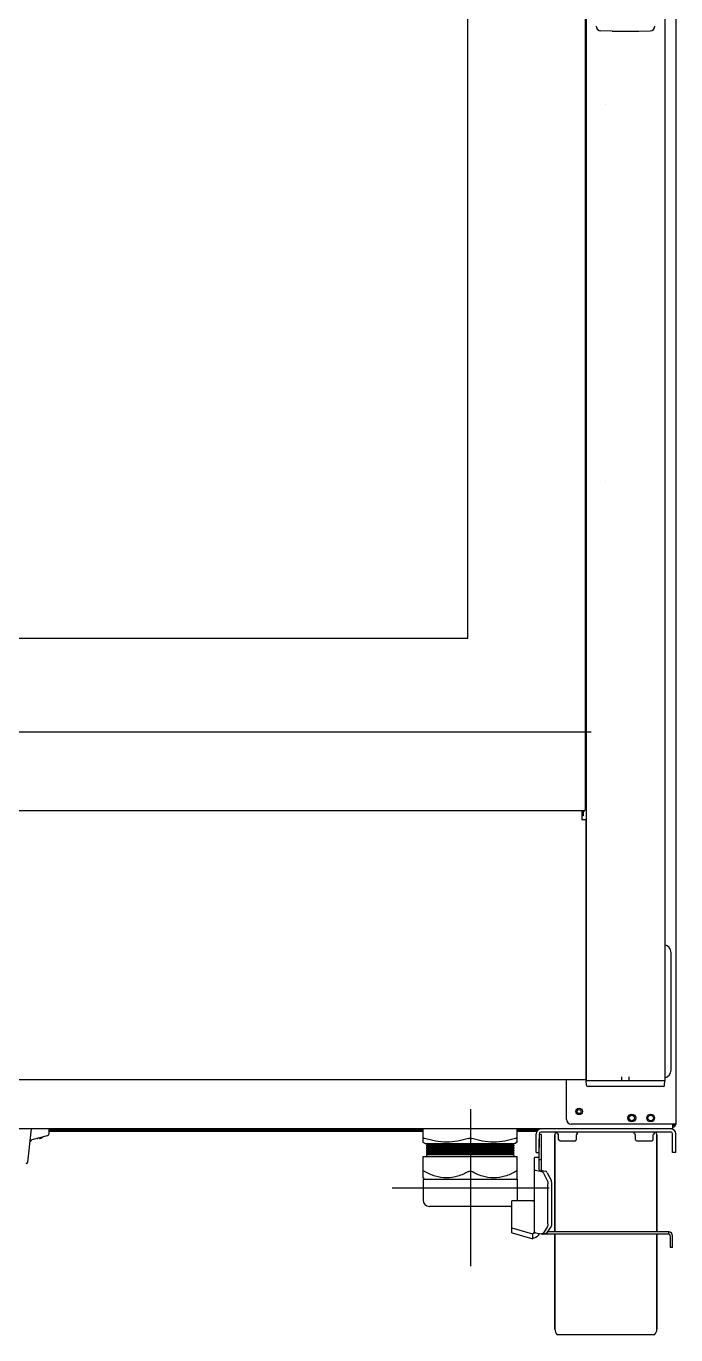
# Model space of a CAD drawing. Header units: millimetres. Extents: x 900 to 7803, y 2935 to 8583.
# Drawn here: x 5061 to 5475, y 4954 to 5789 of the extents above; entities that cross this region are included whole.
import ezdxf

# ---------------------------------------------------------------- set-up
doc = ezdxf.new("R2010")
doc.units = ezdxf.units.MM
doc.header["$LTSCALE"] = 676.148
doc.layers.get('0').update_dxf_attribs({"linetype": 'CONTINUOUS'})
doc.layers.add('ASSI', color=7, linetype='CONTINUOUS')
doc.layers.add('GEOM', color=7, linetype='CONTINUOUS')

msp = doc.modelspace()

# ---------------------------------------------------------------- linework, layer by layer
at = {"color": 7, "linetype": 'Continuous'}
for p, q in [((5467.52, 6751.53), (5467.52, 5116.53)), ((5342.02, 5398.53), (5342.02, 6584.53)), ((5417.52, 6583.53), (5417.52, 5116.53)), ((4735.02, 5398.53), (5342.02, 5398.53)), ((5417.52, 5291.03), (5417.02, 5291.03)), ((5416.02, 5288.53), (5416.02, 5287.73)), ((5417.52, 5289.23), (5416.97, 5289.23)), ((5471.52, 5123.03), (5471.52, 5198.03)), ((5417.52, 5116.53), (5467.52, 5116.53)), ((5466.41, 5112.53), (5418.62, 5112.53)), ((5389.02, 5081.93), (5387.52, 5081.93)), ((5389.02, 5059.19), (5389.02, 5081.93)), ((5399.07, 5082.69), (5399.07, 5083.53)), ((5411.97, 5082.69), (5411.97, 5083.53)), ((5448.07, 5082.69), (5448.07, 5083.53)), ((5460.97, 5082.69), (5460.97, 5083.53)), ((5067.59, 5079.53), (5067.61, 5079.53)), ((5068.02, 5079.54), (5068.02, 5079.66)), ((5069.02, 5079.92), (5069.02, 5079.54)), ((5069.45, 5079.53), (5069.52, 5079.54)), ((5070.82, 5080.09), (5070.82, 5080.05)), ((5387.52, 5067.36), (5384.52, 5067.36)), ((5384.52, 5019.63), (5384.52, 5067.36)), ((5389.02, 5065.93), (5387.52, 5065.93)), ((5385.24, 5059.21), (5388.97, 5058.5)), ((5390.18, 5057.4), (5392.62, 5052.74)), ((5393.12, 5025.01), (5393.12, 5050.54)), ((5383.87, 5039.63), (5370.02, 5039.63)), ((5370.02, 5019.41), (5370.02, 5039.63)), ((5383.74, 5039.65), (5383.52, 5039.63)), ((5383.74, 5039.58), (5383.52, 5039.56)), ((5383.94, 5039.72), (5383.74, 5039.65)), ((5383.94, 5039.65), (5383.74, 5039.58)), ((5384.13, 5039.84), (5383.94, 5039.72)), ((5384.13, 5039.76), (5383.94, 5039.65)), ((5392.62, 5023.01), (5390.18, 5019.26)), ((5383.52, 5018.47), (5370.3, 5022.22)), ((5383.52, 5015.5), (5383.52, 5018.8)), ((5385.24, 5019.32), (5388.97, 5018.62)), ((5389.25, 5018.61), (5388.97, 5018.62)), ((5391.7, 5018.83), (5389.24, 5018.61)), ((5392.52, 5019.35), (5392.52, 5018.43)), ((5470.02, 5019.93), (5392.93, 5019.93)), ((5470.02, 5018.43), (5470.02, 5019.93)), ((5472.52, 5009.93), (5472.52, 5017.43)), ((5472.52, 5009.93), (5471.02, 5009.93))]:
    msp.add_line(p, q, dxfattribs=at)
at = {"linetype": 'Continuous'}
for p, q in [((5474.52, 6750.93), (5474.52, 5088.63)), ((5404.92, 5091.63), (5404.92, 5117.03)), ((5474.52, 5088.63), (5407.92, 5088.63)), ((5472.52, 5088.63), (5472.52, 5087.53)), ((5387.52, 5059.51), (5387.52, 5078.93)), ((5387.7, 5059.43), (5391.43, 5058.73)), ((5392.64, 5057.63), (5395.08, 5052.96)), ((5395.58, 5025.24), (5395.58, 5050.77)), ((5392.64, 5019.49), (5395.08, 5023.23)), ((5370.3, 5019.25), (5383.52, 5015.5)), ((5470.02, 5018.43), (5390.02, 5018.43)), ((5471.02, 5017.43), (5471.02, 5009.93))]:
    msp.add_line(p, q, dxfattribs=at)
at = {"color": 2}
for p, q in [((5430.02, 5738.53), (5430.02, 5738.53)), ((5430.02, 5498.53), (5430.02, 5498.53)), ((5420.65, 5338.53), (4657.42, 5338.53))]:
    msp.add_line(p, q, dxfattribs=at)
at = {"color": 1}
for p, q in [((5343.82, 5098.06), (5343.82, 4998.06)), ((5293.82, 5048.06), (5393.82, 5048.06))]:
    msp.add_line(p, q, dxfattribs=at)
at = {"linetype": 'Continuous'}
msp.add_lwpolyline([(5387.52, 5059.51), (5387.54, 5059.48), (5387.6, 5059.46), (5387.7, 5059.43)], dxfattribs=at)
for centre, radius in [((5412.92, 5096.63), 2.1), ((5446.52, 5092.53), 2.5), ((5458.52, 5092.53), 2.5)]:
    msp.add_circle(centre, radius, dxfattribs=at)
at = {"color": 7, "linetype": 'Continuous'}
for centre, radius, start, end in [((5466.52, 5198.03), 5, 0, 78.45592), ((5466.52, 5123.03), 5, 281.54408, 360), ((5418.62, 5113.53), 1, 181.99999, 269.99967), ((5466.41, 5113.53), 1, 270, 358), ((5472.52, 5088.63), 1, 270, 360), ((5067.77, 5081.52), 2, 263.77543, 264.74379), ((5067.77, 5081.49), 1.97, 265.39839, 266.78335), ((5067.77, 5081.48), 1.96, 266.78408, 267.62353), ((5067.77, 5081.47), 1.96, 267.62334, 268.84551), ((5067.77, 5081.47), 1.95, 268.84585, 270.92584), ((5067.77, 5081.47), 1.95, 270.92609, 271.9964), ((5067.77, 5081.48), 1.96, 271.9964, 273.02281), ((5067.77, 5081.49), 1.97, 273.02327, 274.28605), ((5067.77, 5081.5), 1.98, 274.28564, 275.13722), ((5067.76, 5081.52), 2.01, 275.14015, 277.27441), ((5069.27, 5081.52), 2.01, 262.72561, 264.85983), ((5069.27, 5081.5), 1.98, 264.86273, 265.7144), ((5069.27, 5081.49), 1.97, 265.71401, 266.97666), ((5069.27, 5081.48), 1.96, 266.97713, 268.00368), ((5069.27, 5081.47), 1.95, 268.00368, 269.07383), ((5069.27, 5081.47), 1.95, 269.07408, 271.15408), ((5069.27, 5081.47), 1.95, 271.15443, 272.37672), ((5069.27, 5081.48), 1.96, 272.37651, 273.21588), ((5069.27, 5081.49), 1.97, 273.21662, 274.60163), ((5069.27, 5081.5), 1.98, 274.60089, 275.25577), ((5068.37, 5084.03), 4.64, 284.31758, 286.39637), ((5068.36, 5084.06), 4.67, 286.39488, 287.37721), ((5068.36, 5084.07), 4.68, 287.37727, 288.46505), ((5068.35, 5084.09), 4.7, 288.46559, 290.51874), ((5068.35, 5084.1), 4.72, 290.5181, 291.00226), ((5068.35, 5084.11), 4.72, 291.00254, 292.54756), ((5068.34, 5084.12), 4.73, 292.54738, 293.31738), ((5068.34, 5084.12), 4.73, 293.31747, 294.5722), ((5068.34, 5084.13), 4.74, 294.57218, 295.5402), ((5068.34, 5084.13), 4.74, 295.54022, 296.6812), ((5068.34, 5084.13), 4.75, 296.68125, 298.00741), ((5068.33, 5084.13), 4.75, 298.00738, 298.96837), ((5068.33, 5084.14), 4.75, 298.9687, 301.53408), ((5068.32, 5084.15), 4.8, 301.37271, 311.62021), ((5383.44, 5040.6), 1.09, 325.66027, 341.56054), ((5470.02, 5017.43), 2.5, 0, 90)]:
    msp.add_arc(centre, radius, start, end, dxfattribs=at)
at = {"linetype": 'Continuous'}
for centre, radius, start, end in [((5407.92, 5091.63), 3, 180, 270), ((5472.52, 5088.63), 2, 270, 360), ((5390.02, 5020.93), 2.5, 249.27121, 270), ((5470.02, 5017.43), 1, 0, 90)]:
    msp.add_arc(centre, radius, start, end, dxfattribs=at)
at = {"color": 7, "linetype": 'Continuous'}
for points, knots in [([(5384.52, 5059.51), (5384.52, 5059.48), (5384.71, 5059.25), (5385.01, 5059.25), (5385.24, 5059.21)], [0, 0, 0, 0, 0.11541, 1, 1, 1, 1]), ([(5384.22, 5039.91), (5384.2, 5039.9), (5384.17, 5039.87), (5384.14, 5039.85), (5384.13, 5039.84)], [0, 0, 0, 0, 0.502632, 1, 1, 1, 1]), ([(5384.22, 5039.84), (5384.21, 5039.83), (5384.18, 5039.8), (5384.14, 5039.78), (5384.13, 5039.76)], [0, 0, 0, 0, 0.502556, 1, 1, 1, 1]), ([(5384.33, 5040.06), (5384.32, 5040.03), (5384.28, 5039.98), (5384.24, 5039.94), (5384.22, 5039.91)], [0, 0, 0, 0, 0.502896, 1, 1, 1, 1]), ([(5384.33, 5039.98), (5384.32, 5039.96), (5384.28, 5039.91), (5384.24, 5039.87), (5384.22, 5039.84)], [0, 0, 0, 0, 0.502627, 1, 1, 1, 1]), ([(5370.3, 5022.22), (5370.22, 5022.24), (5370.02, 5022.22), (5370.1, 5022.37), (5370.13, 5022.38)], [0, 0, 0, 0, 0.702663, 1, 1, 1, 1]), ([(5384.02, 5018.93), (5383.97, 5018.93), (5383.86, 5018.96), (5383.77, 5019.02), (5383.72, 5019.06)], [0, 0, 0, 0, 0.438582, 1, 1, 1, 1]), ([(5384.41, 5019.28), (5384.38, 5019.19), (5384.29, 5019.03), (5384.1, 5018.93), (5384.02, 5018.93)], [0, 0, 0, 0, 0.536397, 1, 1, 1, 1]), ([(5384.52, 5019.79), (5384.52, 5019.71), (5384.5, 5019.53), (5384.45, 5019.37), (5384.41, 5019.28)], [0, 0, 0, 0, 0.480618, 1, 1, 1, 1]), ([(5384.85, 5019.42), (5384.76, 5019.44), (5384.64, 5019.48), (5384.52, 5019.58), (5384.52, 5019.63)], [0, 0, 0, 0, 0.662316, 1, 1, 1, 1]), ([(5385.24, 5019.32), (5385.17, 5019.34), (5385.04, 5019.37), (5384.9, 5019.4), (5384.85, 5019.42)], [0, 0, 0, 0, 0.542077, 1, 1, 1, 1])]:
    msp.add_open_spline(points, degree=3, knots=knots, dxfattribs=at)
for points in [[(5388.97, 5058.5), (5389.51, 5058.4), (5389.93, 5057.89), (5390.18, 5057.4)], [(5392.62, 5052.74), (5392.97, 5052.07), (5393.12, 5051.29), (5393.12, 5050.54)], [(5393.12, 5025.01), (5393.12, 5024.32), (5392.99, 5023.59), (5392.62, 5023.01)], [(5390.18, 5019.26), (5389.98, 5018.94), (5389.63, 5018.64), (5389.25, 5018.61)]]:
    msp.add_open_spline(points, degree=3, dxfattribs=at)
at = {"linetype": 'Continuous'}
for points in [[(5392.64, 5057.63), (5392.39, 5058.11), (5391.96, 5058.63), (5391.43, 5058.73)], [(5395.58, 5050.77), (5395.58, 5051.52), (5395.42, 5052.3), (5395.08, 5052.96)], [(5395.08, 5023.23), (5395.45, 5023.81), (5395.58, 5024.55), (5395.58, 5025.24)], [(5391.7, 5018.83), (5392.08, 5018.87), (5392.43, 5019.17), (5392.64, 5019.49)]]:
    msp.add_open_spline(points, degree=3, dxfattribs=at)
for points, knots in [([(5370.02, 5019.41), (5370.02, 5019.38), (5370.12, 5019.25), (5370.27, 5019.27), (5370.38, 5019.26)], [0, 0, 0, 0, 0.229229, 1, 1, 1, 1]), ([(5387.42, 5018.91), (5387.22, 5018.06), (5386.21, 5016.44), (5384.4, 5015.83), (5383.52, 5015.83)], [0, 0, 0, 0, 0.498705, 1, 1, 1, 1])]:
    msp.add_open_spline(points, degree=3, knots=knots, dxfattribs=at)
at = {"layer": 'ASSI', "color": 7, "linetype": 'Continuous'}
for p, q in [((5397.52, 5019.93), (5397.52, 5082.03)), ((5462.52, 5019.93), (5462.52, 5082.03)), ((5315.77, 5075.13), (5315.77, 5074.63)), ((5315.77, 5073.63), (5315.77, 5073.13)), ((5371.27, 5075.13), (5371.27, 5074.63)), ((5371.27, 5073.63), (5371.27, 5073.13)), ((5315.77, 5072.13), (5315.77, 5071.63)), ((5315.77, 5070.63), (5315.77, 5070.13)), ((5315.77, 5069.13), (5315.77, 5068.03)), ((5371.27, 5072.13), (5371.27, 5071.63)), ((5371.27, 5070.63), (5371.27, 5070.13)), ((5371.27, 5069.13), (5371.27, 5068.03)), ((5397.52, 4957.82), (5397.52, 5018.43)), ((5462.52, 4957.82), (5462.52, 5018.43)), ((5461.05, 4954.29), (5398.98, 4954.29))]:
    msp.add_line(p, q, dxfattribs=at)
at = {"layer": 'ASSI', "linetype": 'Continuous'}
for centre, radius in [((5412.92, 5096.63), 1.25), ((5446.52, 5092.53), 1.75), ((5458.52, 5092.53), 1.75)]:
    msp.add_circle(centre, radius, dxfattribs=at)
at = {"layer": 'ASSI', "color": 7, "linetype": 'Continuous'}
for centre, radius, start, end in [((5068.32, 5084.15), 4.8, 301.37271, 311.82088), ((5402.52, 4957.82), 5, 180, 225), ((5457.52, 4957.82), 5, 315, 360)]:
    msp.add_arc(centre, radius, start, end, dxfattribs=at)
at = {"layer": 'GEOM', "color": 7, "linetype": 'Continuous'}
for p, q in [((5417.02, 5289.53), (5417.02, 6755.53)), ((5433.96, 5785.47), (5426.79, 5785.62)), ((5451.02, 5785.47), (5458.25, 5785.62)), ((4661.02, 5288.53), (5416.02, 5288.53)), ((5414.77, 5287.73), (5415.62, 5287.73)), ((5415.62, 5287.73), (5415.62, 5286.23)), ((5415.62, 5286.03), (5415.62, 5285.23)), ((5417.27, 5177.78), (5417.52, 5177.78)), ((5474.57, 5157.03), (5474.52, 5157.03)), ((5474.57, 5157.03), (5474.57, 5097.03)), ((5417.27, 5117.78), (5417.52, 5117.78)), ((5417.62, 5113.5), (5417.53, 5116.32)), ((5440.12, 5116.32), (5440.12, 5118.83)), ((5440.12, 5116.53), (5444.92, 5116.53)), ((5444.92, 5116.32), (5444.92, 5118.83)), ((5467.41, 5113.5), (5467.51, 5116.32)), ((5474.57, 5097.03), (5474.52, 5097.03)), ((5061.62, 5064.42), (5064.02, 5085.53)), ((5064.52, 5078.72), (5074.28, 5081.33)), ((5075.02, 5085.53), (5075.02, 5082.3)), ((5075.02, 5085.03), (5313.52, 5085.03)), ((5308.52, 5085.03), (5308.52, 5084.03)), ((5313.52, 5077.1), (5313.52, 5085.53)), ((5373.52, 5077.1), (5373.52, 5085.53)), ((5373.52, 5085.03), (5386.96, 5085.03)), ((5378.52, 5085.03), (5378.52, 5084.03)), ((5387.52, 5082.53), (5387.52, 5073.7)), ((5471.52, 5083.53), (5388.52, 5083.53)), ((5397.52, 5082.03), (5397.52, 5019.93)), ((5399.07, 5082.69), (5399.07, 5083.53)), ((5399.75, 5082.13), (5399.76, 5082.12)), ((5399.82, 5078.76), (5399.82, 5081.87)), ((5411.21, 5078.76), (5411.21, 5081.87)), ((5411.48, 5082.32), (5411.51, 5082.33)), ((5411.51, 5082.33), (5411.52, 5082.34)), ((5411.52, 5082.34), (5411.82, 5082.46)), ((5411.97, 5082.69), (5411.97, 5083.53)), ((5448.07, 5082.69), (5448.07, 5083.53)), ((5448.75, 5082.13), (5448.76, 5082.12)), ((5448.82, 5078.76), (5448.82, 5081.87)), ((5460.21, 5078.76), (5460.21, 5081.87)), ((5460.48, 5082.32), (5460.51, 5082.33)), ((5460.51, 5082.33), (5460.52, 5082.34)), ((5460.52, 5082.34), (5460.82, 5082.46)), ((5460.97, 5082.69), (5460.97, 5083.53)), ((5462.52, 5082.03), (5462.52, 5019.93)), ((5472.52, 5070.53), (5472.52, 5082.53)), ((5313.47, 5077.14), (5315.19, 5076.13)), ((5371.85, 5076.13), (5315.19, 5076.13)), ((5316.63, 5075.63), (5315.77, 5076.13)), ((5316.63, 5075.63), (5315.77, 5075.13)), ((5371.27, 5075.13), (5315.77, 5075.13)), ((5371.27, 5074.63), (5315.77, 5074.63)), ((5316.63, 5074.13), (5315.77, 5074.63)), ((5316.63, 5074.13), (5315.77, 5073.63)), ((5371.27, 5073.63), (5315.77, 5073.63)), ((5371.27, 5073.13), (5315.77, 5073.13)), ((5316.63, 5072.63), (5315.77, 5073.13)), ((5316.63, 5075.63), (5370.4, 5075.63)), ((5316.63, 5074.13), (5370.4, 5074.13)), ((5371.27, 5076.13), (5370.4, 5075.63)), ((5371.27, 5075.13), (5370.4, 5075.63)), ((5371.27, 5074.63), (5370.4, 5074.13)), ((5371.27, 5073.63), (5370.4, 5074.13)), ((5371.27, 5073.13), (5370.4, 5072.63)), ((5373.57, 5077.14), (5371.85, 5076.13)), ((5400.57, 5077.9), (5399.9, 5078.58)), ((5410.29, 5077.83), (5400.75, 5077.83)), ((5410.47, 5077.9), (5411.14, 5078.58)), ((5449.57, 5077.9), (5448.9, 5078.58)), ((5459.29, 5077.83), (5449.75, 5077.83)), ((5459.47, 5077.9), (5460.14, 5078.58)), ((5313.52, 5068.03), (5373.52, 5068.03)), ((5313.52, 5054.3), (5313.52, 5068.03)), ((5316.63, 5072.63), (5315.77, 5072.13)), ((5371.27, 5072.13), (5315.77, 5072.13)), ((5371.27, 5071.63), (5315.77, 5071.63)), ((5316.63, 5071.13), (5315.77, 5071.63)), ((5316.63, 5071.13), (5315.77, 5070.63)), ((5371.27, 5070.63), (5315.77, 5070.63)), ((5371.27, 5070.13), (5315.77, 5070.13)), ((5316.63, 5069.63), (5315.77, 5070.13)), ((5316.63, 5069.63), (5315.77, 5069.13)), ((5371.27, 5069.13), (5315.77, 5069.13)), ((5316.63, 5072.63), (5370.4, 5072.63)), ((5316.63, 5071.13), (5370.4, 5071.13)), ((5316.63, 5069.63), (5370.4, 5069.63)), ((5371.27, 5072.13), (5370.4, 5072.63)), ((5371.27, 5071.63), (5370.4, 5071.13)), ((5371.27, 5070.63), (5370.4, 5071.13)), ((5371.27, 5070.13), (5370.4, 5069.63)), ((5371.27, 5069.13), (5370.4, 5069.63)), ((5373.52, 5054.3), (5373.52, 5068.03)), ((5385.52, 5070.53), (5387.52, 5070.53)), ((5474.52, 5070.53), (5472.52, 5070.53)), ((5313.52, 5054.3), (5314.19, 5053.63)), ((5313.52, 5053.63), (5373.52, 5053.63)), ((5313.52, 5053.63), (5313.52, 5040.13)), ((5373.52, 5054.3), (5372.85, 5053.63)), ((5373.52, 5053.63), (5373.52, 5040.13)), ((5369.52, 5036.13), (5317.52, 5036.13)), ((5397.52, 5018.43), (5397.52, 4957.82)), ((5462.52, 5018.43), (5462.52, 4957.82))]:
    msp.add_line(p, q, dxfattribs=at)
at = {"layer": 'GEOM', "linetype": 'Continuous'}
for p, q in [((5414.77, 5288.53), (5414.77, 5282.53)), ((5415.62, 5286.23), (5414.77, 5286.23)), ((5415.62, 5285.23), (5414.77, 5285.23)), ((5417.27, 5282.53), (5414.77, 5282.53)), ((5417.27, 5282.53), (5417.27, 5117.03)), ((4659.77, 5117.03), (5417.27, 5117.03)), ((5472.52, 5085.53), (4610.52, 5085.53)), ((5075.02, 5084.03), (5313.52, 5084.03)), ((5373.52, 5084.03), (5385.98, 5084.03)), ((5385.52, 5070.53), (5385.52, 5082.53)), ((5472.52, 5087.53), (5472.52, 5085.53)), ((5474.52, 5070.53), (5474.52, 5082.53))]:
    msp.add_line(p, q, dxfattribs=at)
at = {"layer": 'GEOM', "color": 7, "linetype": 'Continuous'}
for points in [[(5433.96, 5785.47), (5436.52, 5785.43), (5439.48, 5785.4), (5442.53, 5785.39), (5445.58, 5785.4), (5448.54, 5785.43), (5451.02, 5785.47)], [(5399.22, 5082.46), (5399.53, 5082.33), (5399.55, 5082.32), (5399.57, 5082.31), (5399.59, 5082.3), (5399.61, 5082.28), (5399.63, 5082.27), (5399.65, 5082.25), (5399.67, 5082.23)], [(5399.55, 5082.32), (5399.57, 5082.31), (5399.59, 5082.3), (5399.61, 5082.29), (5399.63, 5082.27), (5399.64, 5082.26), (5399.66, 5082.24), (5399.68, 5082.22), (5399.7, 5082.2), (5399.72, 5082.18), (5399.73, 5082.16)], [(5399.67, 5082.23), (5399.69, 5082.21), (5399.71, 5082.19), (5399.73, 5082.16), (5399.75, 5082.13)], [(5411.28, 5082.12), (5411.3, 5082.16), (5411.33, 5082.19), (5411.35, 5082.22)], [(5411.3, 5082.15), (5411.32, 5082.18), (5411.34, 5082.2), (5411.36, 5082.23), (5411.39, 5082.25), (5411.41, 5082.27), (5411.44, 5082.29), (5411.46, 5082.31), (5411.49, 5082.32), (5411.51, 5082.33)], [(5411.35, 5082.22), (5411.38, 5082.24), (5411.4, 5082.27), (5411.43, 5082.28), (5411.45, 5082.3), (5411.48, 5082.32)], [(5448.22, 5082.46), (5448.53, 5082.33), (5448.55, 5082.32), (5448.57, 5082.31), (5448.59, 5082.3), (5448.61, 5082.28), (5448.63, 5082.27), (5448.65, 5082.25), (5448.67, 5082.23)], [(5448.55, 5082.32), (5448.57, 5082.31), (5448.59, 5082.3), (5448.61, 5082.29), (5448.63, 5082.27), (5448.64, 5082.26), (5448.66, 5082.24), (5448.68, 5082.22), (5448.7, 5082.2), (5448.72, 5082.18), (5448.73, 5082.16)], [(5448.67, 5082.23), (5448.69, 5082.21), (5448.71, 5082.19), (5448.73, 5082.16), (5448.75, 5082.13)], [(5460.28, 5082.12), (5460.3, 5082.16), (5460.33, 5082.19), (5460.35, 5082.22)], [(5460.3, 5082.15), (5460.32, 5082.18), (5460.34, 5082.2), (5460.36, 5082.23), (5460.39, 5082.25), (5460.41, 5082.27), (5460.44, 5082.29), (5460.46, 5082.31), (5460.49, 5082.32), (5460.51, 5082.33)], [(5460.35, 5082.22), (5460.38, 5082.24), (5460.4, 5082.27), (5460.43, 5082.28), (5460.45, 5082.3), (5460.48, 5082.32)]]:
    msp.add_lwpolyline(points, dxfattribs=at)
for centre, radius, start, end in [((5426.85, 5788.62), 3, 180.02624, 268.84578), ((5458.19, 5788.62), 3, 271.15422, 359.97376), ((5416.02, 5289.53), 1, 270, 360), ((5417.73, 5116.33), 0.2, 90.00038, 181.99999), ((5467.31, 5116.33), 0.2, 358.00001, 89.99962), ((5074.02, 5082.3), 1, 285, 360), ((5388.52, 5082.53), 1, 90, 180), ((5399.52, 5082.03), 2, 130.80177, 180), ((5399.32, 5082.69), 0.25, 180, 246.10787), ((5405.52, 5096.69), 15.56, 246.10787, 247.30286), ((5399.32, 5081.87), 0.5, 0.00103, 67.30591), ((5411.71, 5081.87), 0.5, 112.69409, 179.99897), ((5411.72, 5082.69), 0.25, 293.89213, 360), ((5448.32, 5082.69), 0.25, 180, 246.10787), ((5454.52, 5096.69), 15.56, 246.10787, 247.30286), ((5448.32, 5081.87), 0.5, 0.00103, 67.30591), ((5460.71, 5081.87), 0.5, 112.69409, 179.99897), ((5460.72, 5082.69), 0.25, 293.89213, 360), ((5460.52, 5082.03), 2, 0, 49.19823), ((5471.52, 5082.53), 1, 0, 90), ((5065.04, 5076.79), 2, 105.00046, 173.51818), ((5400.07, 5078.76), 0.25, 179.99982, 224.99973), ((5400.75, 5078.08), 0.25, 225, 270), ((5410.29, 5078.08), 0.25, 270, 315), ((5410.96, 5078.76), 0.25, 315.00027, 0.00018), ((5449.07, 5078.76), 0.25, 179.99982, 224.99973), ((5449.75, 5078.08), 0.25, 225, 270), ((5459.29, 5078.08), 0.25, 270, 315), ((5459.96, 5078.76), 0.25, 315.00027, 0.00018), ((5060.63, 5064.53), 1, 270.00078, 353.51701), ((5317.52, 5040.13), 4, 180, 270), ((5369.52, 5040.13), 4, 352.72295, 360), ((5369.52, 5040.13), 4, 270, 277.22243)]:
    msp.add_arc(centre, radius, start, end, dxfattribs=at)
at = {"layer": 'GEOM', "linetype": 'Continuous'}
for centre, start, end in [((5388.52, 5082.53), 90, 180), ((5471.52, 5082.53), 0, 90)]:
    msp.add_arc(centre, 3, start, end, dxfattribs=at)
at = {"layer": 'GEOM', "color": 7, "linetype": 'Continuous'}
for points, knots in [([(5314.52, 5079.48), (5314.38, 5079.53), (5314.13, 5079.59), (5313.82, 5079.66), (5313.52, 5079.59), (5313.52, 5079.48)], [0, 0, 0, 0, 0.402993, 0.709875, 1, 1, 1, 1]), ([(5342.52, 5079.48), (5338.01, 5078.04), (5328.52, 5076.17), (5319.03, 5078.04), (5314.52, 5079.48)], [0, 0, 0, 0, 0.5, 1, 1, 1, 1]), ([(5372.52, 5079.48), (5368.01, 5078.04), (5358.52, 5076.17), (5349.03, 5078.04), (5344.52, 5079.48)], [0, 0, 0, 0, 0.5, 1, 1, 1, 1]), ([(5373.52, 5079.48), (5373.52, 5079.59), (5373.21, 5079.66), (5372.91, 5079.59), (5372.65, 5079.53), (5372.52, 5079.48)], [0, 0, 0, 0, 0.290125, 0.597007, 1, 1, 1, 1]), ([(5314.52, 5058.38), (5314.39, 5058.45), (5314.15, 5058.56), (5313.84, 5058.65), (5313.56, 5058.6), (5313.52, 5058.44), (5313.52, 5058.38)], [0, 0, 0, 0, 0.37368, 0.654839, 0.834945, 1, 1, 1, 1]), ([(5342.52, 5058.38), (5340.35, 5057.19), (5335.86, 5055.14), (5328.52, 5053.88), (5321.18, 5055.14), (5316.69, 5057.19), (5314.52, 5058.38)], [0, 0, 0, 0, 0.252312, 0.5, 0.747688, 1, 1, 1, 1]), ([(5372.52, 5058.38), (5370.35, 5057.19), (5365.86, 5055.14), (5358.52, 5053.88), (5351.18, 5055.14), (5346.69, 5057.19), (5344.52, 5058.38)], [0, 0, 0, 0, 0.252312, 0.5, 0.747688, 1, 1, 1, 1]), ([(5373.52, 5058.38), (5373.52, 5058.44), (5373.48, 5058.6), (5373.2, 5058.65), (5372.89, 5058.56), (5372.65, 5058.45), (5372.52, 5058.38)], [0, 0, 0, 0, 0.165055, 0.345161, 0.62632, 1, 1, 1, 1])]:
    msp.add_open_spline(points, degree=3, knots=knots, dxfattribs=at)
for points in [[(5342.52, 5079.48), (5342.84, 5079.59), (5343.18, 5079.63), (5343.52, 5079.63)], [(5343.52, 5079.63), (5343.86, 5079.63), (5344.2, 5079.59), (5344.52, 5079.48)], [(5342.52, 5058.38), (5342.82, 5058.54), (5343.17, 5058.63), (5343.52, 5058.63)], [(5343.52, 5058.63), (5343.86, 5058.63), (5344.22, 5058.54), (5344.52, 5058.38)]]:
    msp.add_open_spline(points, degree=3, dxfattribs=at)

doc.saveas('drawing.dxf')
